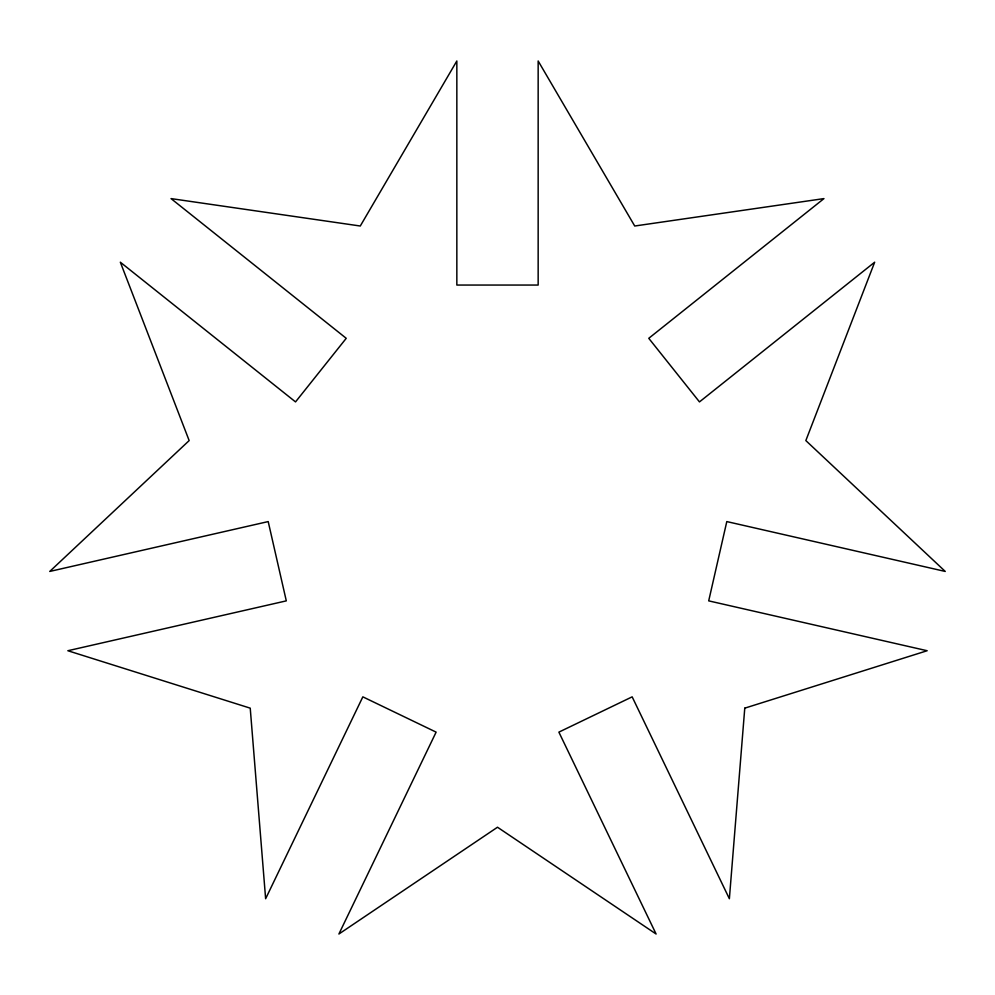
<?xml version="1.0" encoding="UTF-8"?>
<svg xmlns="http://www.w3.org/2000/svg" width="995" height="995" viewBox="0 0 995 995"><rect width="100%" height="100%" fill="white"/><g stroke="black" fill="none" stroke-linecap="round" stroke-linejoin="round"><path stroke-width="1.49" d="M744.77 708.154L729.372 898.734L632.161 696.848L558.879 732.133L656.103 934.019L497.5 827.231L338.897 934.019L436.121 732.133L362.839 696.848L265.628 898.734L250.23 708.154L67.847 650.73L286.299 600.868L268.202 521.579L49.75 571.441L189.162 440.586L120.333 262.195L295.527 401.905L346.235 338.312L171.041 198.602L360.277 226.014L456.842 60.981L456.842 285.055L538.158 285.055L538.158 60.981L634.723 226.014L823.959 198.602L648.765 338.312L699.473 401.905L874.667 262.195L805.838 440.586L945.25 571.441L726.798 521.579L708.701 600.868L927.153 650.73L744.77 708.154"/></g></svg>
